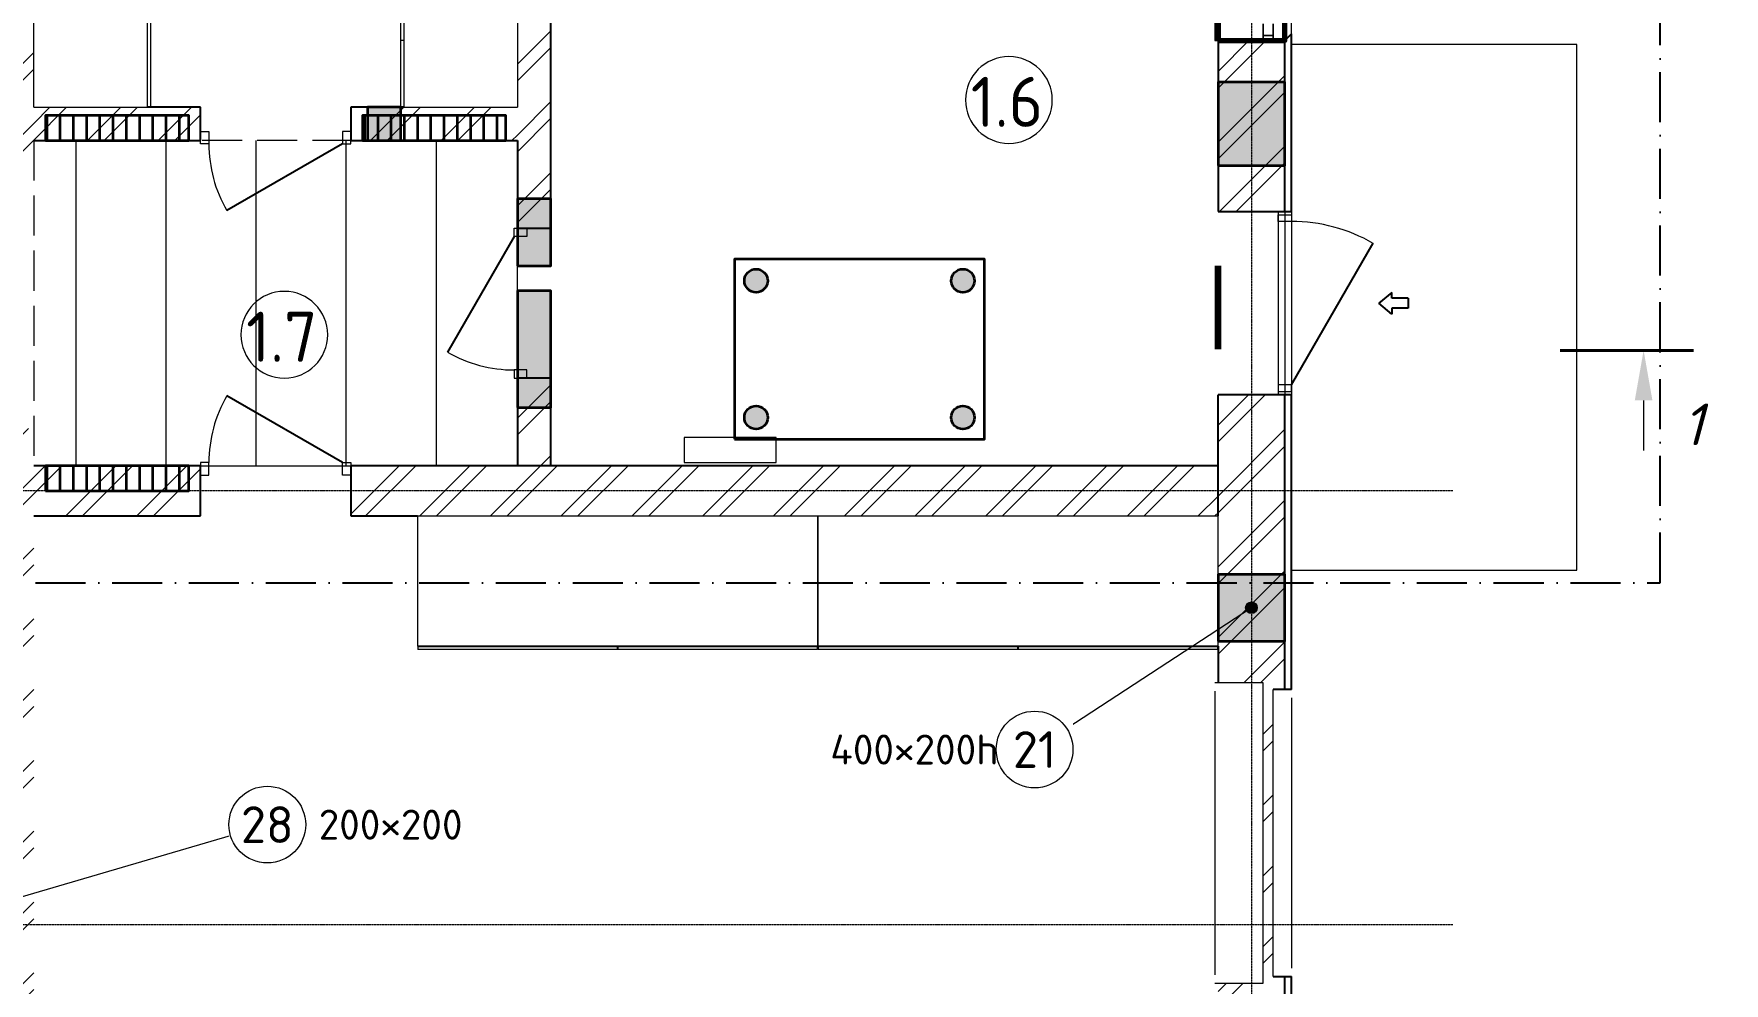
# Model space of a CAD drawing. Header units: millimetres. Extents: x -5016 to 63303, y -6019 to 98943.
# Drawn here: x 12700 to 22834, y 5950 to 11640 of the extents above; entities that cross this region are included whole.
import ezdxf
from ezdxf.enums import TextEntityAlignment as Align

# ---------------------------------------------------------------- set-up
doc = ezdxf.new("R2010")
doc.units = ezdxf.units.MM
for name, pattern in [('ОВ_ШП', [460, 300, -80, 0, -80]), ('ОВ_ШТРИХ', [330, 240, -90]), ('Осевая 12-2-2', [16, 12, -2, 0, -2]), ('Пунктир 2-1_5', [3.5, 2, -1.5])]:
    doc.linetypes.add(name, pattern=pattern)
for name, color, linetype, lineweight in [('A-AREA-IDEN', 8, 'Continuous', 13), ('A-DOOR', 8, 'Continuous', 13), ('A-FLOR', 9, 'Continuous', 13), ('A-GLAZ', 8, 'Continuous', 13), ('A-WALL', 8, 'Continuous', 13), ('A-WALL-PATT', 8, 'Continuous', 13), ('G-ANNO-SYMB', 8, 'Continuous', 13), ('I-FURN', 9, 'Continuous', 13), ('S-GRID', 8, 'Continuous', 13), ('АР_подложка', 8, 'Continuous', 13), ('ТЗ_АР', 5, 'Continuous', 35), ('ТЗ_АР_зоны', 5, 'Continuous', 13), ('ТЗ_АР_марки', 7, 'Continuous', 18), ('ТЗ_контекст', 8, 'Continuous', 18)]:
    doc.layers.add(name, color=color, linetype=linetype, lineweight=lineweight)
doc.styles.add('GOST', font='isocpeur.ttf', dxfattribs={"width": 0.9})
doc.styles.add('GOST Common', font='GOST_Common.ttf', dxfattribs={"height": 300})
doc.styles.add('ISOCPEUR_I', font='isocpeui.ttf', dxfattribs={"height": 250})
pattern_1 = [(45, (0, 0), (-212.132, 212.132), []), (45, (0, 100), (-212.132, 212.132), [])]

# ---------------------------------------------------------------- blocks, each defined once
blk = doc.blocks.new('INT 19 Дверь межкомнатная одностворчатая - 900 х 2370 _800_ Глухое Л-НАР-1569038-Этаж 1 - Планировка')
at = {"layer": 'A-DOOR', "lineweight": 25}
blk.add_line((400, 170), (-293, 570), dxfattribs=at)
at = {"layer": 'A-DOOR'}
for p, q in [((-400, 170), (-450, 170)), ((-450, 170), (-450, 95)), ((-400, 95), (-400, 170)), ((400, 95), (400, 170)), ((400, 170), (450, 170)), ((450, 170), (450, 95)), ((-450, 95), (-400, 95)), ((450, 95), (400, 95))]:
    blk.add_line(p, q, dxfattribs=at)
blk.add_arc((400, 170), 800, 150, 180, dxfattribs=at)
blk = doc.blocks.new('INT 19 Дверь межкомнатная одностворчатая - 900 х 2370 _800_ Глухое Л-НАР-1569067-Этаж 1 - Планировка')
at = {"layer": 'A-DOOR', "lineweight": 25}
blk.add_line((400, 120), (-293, 520), dxfattribs=at)
at = {"layer": 'A-DOOR'}
for p, q in [((-400, 120), (-450, 120)), ((-450, 120), (-450, 45)), ((-400, 45), (-400, 120)), ((400, 45), (400, 120)), ((400, 120), (450, 120)), ((450, 120), (450, 45)), ((-450, 45), (-400, 45)), ((450, 45), (400, 45))]:
    blk.add_line(p, q, dxfattribs=at)
blk.add_arc((400, 120), 800, 150, 180, dxfattribs=at)
blk = doc.blocks.new('INT 18 Шкаф - INT 18 Шкаф-1611660-Этаж 1 - Планировка')
at = {"layer": 'I-FURN'}
for p, q in [((-400, 350), (400, 350)), ((-400, 350), (-400, -330)), ((400, -330), (400, 350)), ((400, -330), (-400, -330)), ((-398.5, -332), (-0.8, -332)), ((-398.5, -332), (-398.5, -350)), ((-0.8, -350), (-398.5, -350)), ((-0.8, -350), (-0.8, -332)), ((0.8, -332), (398.5, -332)), ((0.8, -332), (0.8, -350)), ((398.5, -350), (0.8, -350)), ((398.5, -350), (398.5, -332))]:
    blk.add_line(p, q, dxfattribs=at)
blk = doc.blocks.new('INT 18 Шкаф - INT 18 Шкаф-1564175-Этаж 1 - Планировка')
at = {"layer": 'I-FURN'}
for p, q in [((-1200, 350), (1200, 350)), ((-1200, 350), (-1200, -430)), ((1200, -430), (1200, 350)), ((1200, -430), (-1200, -430)), ((-1198.5, -432), (-0.8, -432)), ((-1198.5, -432), (-1198.5, -450)), ((-0.8, -450), (-1198.5, -450)), ((-0.8, -450), (-0.8, -432)), ((0.8, -432), (1198.5, -432)), ((0.8, -432), (0.8, -450)), ((1198.5, -450), (0.8, -450)), ((1198.5, -450), (1198.5, -432))]:
    blk.add_line(p, q, dxfattribs=at)
blk = doc.blocks.new('INT 19 Дверь входная одностворчатая с остеклением - 1100 х 2480 ОС-Сверху 2-1581826-Этаж 1 - Планировка')
at = {"layer": 'A-DOOR', "lineweight": 25}
for p, q in [((-30, 940), (-30, 842)), ((-30, 940), (0, 940)), ((0, 940), (30, 940)), ((30, 940), (30, 842)), ((-65, 842), (0, 764)), ((-30, 842), (-65, 842)), ((65, 842), (0, 764)), ((30, 842), (65, 842)), ((490, 240), (-359, 730))]:
    blk.add_line(p, q, dxfattribs=at)
at = {"layer": 'A-DOOR'}
for p, q in [((-550, 240), (-530, 240)), ((-550, 240), (-550, 160)), ((-530, 160), (-530, 240)), ((-530, 240), (-490, 240)), ((-530, 160), (-530, 240)), ((-490, 240), (490, 240)), ((-490, 240), (-490, 160)), ((530, 240), (490, 240)), ((490, 240), (490, 160)), ((530, 240), (550, 240)), ((530, 160), (530, 240)), ((530, 160), (530, 240)), ((550, 240), (550, 160)), ((-550, 160), (-530, 160)), ((-490, 160), (-530, 160)), ((-490, 160), (490, 160)), ((490, 160), (530, 160)), ((530, 160), (550, 160))]:
    blk.add_line(p, q, dxfattribs=at)
blk.add_arc((490, 240), 980, 150, 180, dxfattribs=at)
blk = doc.blocks.new('INT 20 Окно Прямоугольник 1ст - INT 20 Окно Прямоугольник 1ст 1000-3000h-1568821-Этаж 1 - Планировка')
at = {"layer": 'A-GLAZ'}
for p, q in [((460, 240), (-460, 240)), ((-500, 130), (-400, 130)), ((-470, 130), (-500, 130)), ((-470, 70), (-470, 130)), ((-400, 130), (-470, 130)), ((-470, 130), (-470, 70)), ((400, 130), (500, 130)), ((470, 130), (400, 130)), ((500, 130), (470, 130)), ((470, 130), (470, 70)), ((470, 70), (470, 130)), ((-500, 70), (-470, 70)), ((-400, 70), (-500, 70)), ((-470, 70), (-400, 70)), ((500, 70), (400, 70)), ((400, 70), (470, 70)), ((470, 70), (500, 70)), ((-500, -200), (-500, -220)), ((500, -220), (500, -200)), ((-500, -220), (500, -220))]:
    blk.add_line(p, q, dxfattribs=at)
blk = doc.blocks.new('INT 20 Откосы окон снаружи Прямоугольник - INT 20 Откосы окон снаружи Прямоугольник-1566578-Этаж 1 - Планировка')
at = {"layer": 'A-WALL', "lineweight": 25}
for p, q in [((-877, 30), (-877, -80)), ((843, -80), (843, 30))]:
    blk.add_line(p, q, dxfattribs=at)
blk = doc.blocks.new('INT 20 Подоконник - Подоконник внутри-1566579-Этаж 1 - Планировка')
at = {"layer": 'A-GLAZ'}
for p, q in [((-950, 0), (-950, -290)), ((850, 0), (-950, 0)), ((850, -290), (850, 0)), ((-900, -290), (800, -290))]:
    blk.add_line(p, q, dxfattribs=at)
blk = doc.blocks.new('INT 20 Подоконник - Подоконник снаружи-1566581-Этаж 1 - Планировка')
at = {"layer": 'A-GLAZ'}
for p, q in [((-910, 0), (-910, 110)), ((-860, 110), (760, 110)), ((810, 110), (810, 0)), ((810, 0), (-910, 0))]:
    blk.add_line(p, q, dxfattribs=at)
blk = doc.blocks.new('INT 19 Дверь межкомнатная одностворчатая - 900 х 2370 _800_ Глухое П-НАР-1569071-Этаж 1 - Планировка')
at = {"layer": 'A-DOOR', "lineweight": 25}
blk.add_line((-400, 120), (293, 520), dxfattribs=at)
at = {"layer": 'A-DOOR'}
for p, q in [((-400, 120), (-450, 120)), ((-450, 120), (-450, 45)), ((-400, 45), (-400, 120)), ((400, 45), (400, 120)), ((400, 120), (450, 120)), ((450, 120), (450, 45)), ((-450, 45), (-400, 45)), ((450, 45), (400, 45))]:
    blk.add_line(p, q, dxfattribs=at)
blk.add_arc((-400, 120), 800, 360, 30, dxfattribs=at)
blk = doc.blocks.new('INT 18 Шкаф - INT 18 Шкаф-1565469-Этаж 1 - Планировка')
at = {"layer": 'I-FURN'}
for p, q in [((-1200, 330), (-1200, -350)), ((-1200, 330), (1200, 330)), ((-1198.5, 350), (-1198.5, 332)), ((-0.8, 332), (-1198.5, 332)), ((-520, 350), (-0.8, 350)), ((-0.8, 332), (-0.8, 350)), ((0.8, 350), (1198.5, 350)), ((0.8, 350), (0.8, 332)), ((1198.5, 332), (0.8, 332)), ((1198.5, 332), (1198.5, 350)), ((1200, -350), (1200, 330)), ((1200, -350), (-1200, -350))]:
    blk.add_line(p, q, dxfattribs=at)
blk = doc.blocks.new('Разрез - Номер сзади-3578-Этаж 1 - Планировка')
at = {"layer": 'G-ANNO-SYMB'}
blk.add_hatch(color=256, dxfattribs=at).paths.add_polyline_path([(2.47, -3), (3, 0), (3.53, -3)])
at = {"layer": 'G-ANNO-SYMB', "lineweight": 40}
blk.add_line((0, 0), (8, 0), dxfattribs=at)
at = {"layer": 'G-ANNO-SYMB'}
blk.add_line((3, -3), (3, -6), dxfattribs=at)
blk = doc.blocks.new('INT Марка помещения - Номер помещения _ Площадь _ Имя-1615504-Этаж 1 - Планировка')
at = {"layer": 'A-AREA-IDEN'}
for start, end in [(360, 180), (180, 360)]:
    blk.add_arc((0, 0), 2.6, start, end, dxfattribs=at)
blk = doc.blocks.new('АР_plan1')
at = {"layer": 'A-WALL-PATT', "lineweight": 9}
h = blk.add_hatch(dxfattribs=at)
h.set_pattern_fill('FP_1', color=256, style=0, pattern_type=2)
h.set_pattern_definition(pattern_1)
h.paths.add_polyline_path([(21968, 5973), (22368, 5973), (22368, 7013), (22298, 7013), (22298, 8733), (22368, 8733), (22368, 10663), (22298, 10663), (22298, 12383), (22368, 12383), (22368, 14148), (21968, 14148), (21968, 12423), (22238, 12423), (22238, 10623), (21968, 10623), (21968, 8773), (22238, 8773), (22238, 6973), (21968, 6973), (21968, 6100)])
h.paths.add_polyline_path([(22368, 15248), (22368, 16273), (21968, 16273), (21968, 15248)])
h.paths.add_polyline_path([(21968, 17273), (22368, 17273), (22368, 18673), (21968, 18673), (21968, 18173)])
h = blk.add_hatch(dxfattribs=at)
h.set_pattern_fill('FP_1', color=256, style=0, pattern_type=2)
h.set_pattern_definition(pattern_1)
h.paths.add_polyline_path([(14868, 5973), (14868, 7373), (14568, 7373), (14568, 5973)])
h.paths.add_polyline_path([(14868, 8273), (14868, 13948), (14568, 13948), (14568, 8273)])
h.paths.add_polyline_path([(14568, 15448), (14868, 15448), (14868, 18273), (14568, 18273), (14568, 15873)])
h = blk.add_hatch(dxfattribs=at)
h.set_pattern_fill('FP_1', color=256, style=0, pattern_type=2)
h.set_pattern_definition(pattern_1)
h.paths.add_polyline_path([(17968, 13723), (17968, 14248), (17768, 14248), (17768, 13723), (17818, 13723)])
h.paths.add_polyline_path([(17768, 15148), (17968, 15148), (17968, 18273), (17768, 18273), (17768, 15673)])
h = blk.add_hatch(dxfattribs=at)
h.set_pattern_fill('FP_1', color=256, style=0, pattern_type=2)
h.set_pattern_definition(pattern_1)
h.paths.add_polyline_path([(17768, 15673), (17768, 15873), (16768, 15873), (16768, 15673), (17088, 15673)])
h.paths.add_polyline_path([(15868, 15673), (15868, 15873), (14868, 15873), (14868, 15673), (15548, 15673)])
h = blk.add_hatch(dxfattribs=at)
h.set_pattern_fill('FP_1', color=256, style=0, pattern_type=2)
h.set_pattern_definition(pattern_1)
h.paths.add_polyline_path([(21968, 13423), (21968, 13723), (16768, 13723), (16768, 13423), (20706, 13423)])
h.paths.add_polyline_path([(15868, 13423), (15868, 13723), (14868, 13723), (14868, 13423), (14930, 13423)])
at = {"layer": 'A-FLOR'}
for p, q in [((24118, 16248), (22408, 16248)), ((24118, 13098), (24118, 16248)), ((15868, 13723), (16768, 13723)), ((22408, 13098), (24118, 13098))]:
    blk.add_line(p, q, dxfattribs=at)
at = {"layer": 'A-WALL', "lineweight": 25}
for p, q in [((17968, 15148), (17968, 18273)), ((21968, 16273), (21968, 15248)), ((22368, 16273), (21968, 16273)), ((22408, 16313), (22368, 16273)), ((22368, 15248), (22368, 16273)), ((22408, 15248), (22408, 16313)), ((15868, 15873), (15548, 15873)), ((15868, 15673), (15868, 15873)), ((17088, 15873), (16768, 15873)), ((16768, 15873), (16768, 15673)), ((14868, 15673), (15868, 15673)), ((16768, 15673), (17768, 15673)), ((17768, 15673), (17768, 15148)), ((21968, 15248), (22408, 15248)), ((17768, 15148), (17968, 15148)), ((17968, 14248), (17768, 14248)), ((17768, 14248), (17768, 13723)), ((17968, 13723), (17968, 14248)), ((22408, 14148), (21968, 14148)), ((21968, 13423), (21968, 14148)), ((22368, 12383), (22368, 14148)), ((22408, 12383), (22408, 14148)), ((15868, 13723), (14868, 13723)), ((15868, 13423), (15868, 13723)), ((21968, 13723), (16768, 13723)), ((16768, 13723), (16768, 13423)), ((14868, 13423), (15868, 13423)), ((16768, 13423), (17168, 13423)), ((21968, 12643), (21968, 12423)), ((22368, 8733), (22368, 10663)), ((22408, 8733), (22408, 10663))]:
    blk.add_line(p, q, dxfattribs=at)
at = {"layer": 'A-WALL'}
for p, q in [((22328, 15248), (22328, 14148)), ((22368, 15248), (22368, 14148)), ((22408, 15248), (22408, 14148))]:
    blk.add_line(p, q, dxfattribs=at)
at = {"layer": 'G-ANNO-SYMB', "linetype": 'Пунктир 2-1_5'}
blk.add_line((24518, 14415), (24819, 14415), dxfattribs=at)
at = {"layer": 'S-GRID', "color": 251, "linetype": 'Осевая 12-2-2', "true_color": 0x646464}
for p, q in [((22168, 22575), (22168, -1346)), ((23376, 13573), (-1176, 13573)), ((23376, 10973), (-1176, 10973))]:
    blk.add_line(p, q, dxfattribs=at)
at = {"layer": 'A-AREA-IDEN', "xscale": 99.99999999999993, "yscale": 99.99999999999993, "zscale": 99.99999999999993}
for p in [(20714, 15916), (16370, 14509)]:
    blk.add_blockref('INT Марка помещения - Номер помещения _ Площадь _ Имя-1615504-Этаж 1 - Планировка', p, dxfattribs=at)
at = {"layer": 'A-DOOR', "lineweight": 25}
for name, p, rotation in [('INT 19 Дверь межкомнатная одностворчатая - 900 х 2370 _800_ Глухое П-НАР-1569071-Этаж 1 - Планировка', (16318, 15773), 180), ('INT 19 Дверь входная одностворчатая с остеклением - 1100 х 2480 ОС-Сверху 2-1581826-Этаж 1 - Планировка', (22168, 14698), 269.9999999999999), ('INT 19 Дверь межкомнатная одностворчатая - 900 х 2370 _800_ Глухое Л-НАР-1569067-Этаж 1 - Планировка', (17868, 14698), 89.9999999999999)]:
    blk.add_blockref(name, p, dxfattribs=dict(at, rotation=rotation))
blk.add_blockref('INT 19 Дверь межкомнатная одностворчатая - 900 х 2370 _800_ Глухое Л-НАР-1569038-Этаж 1 - Планировка', (16318, 13573), dxfattribs=at)
at = {"layer": 'A-GLAZ'}
for name, p, rotation in [('INT 20 Окно Прямоугольник 1ст - INT 20 Окно Прямоугольник 1ст 1000-3000h-1568821-Этаж 1 - Планировка', (22168, 16773), 269.9999999999999), ('INT 20 Подоконник - Подоконник внутри-1566579-Этаж 1 - Планировка', (22238, 11473), 269.9999999999999), ('INT 20 Подоконник - Подоконник снаружи-1566581-Этаж 1 - Планировка', (22298, 11473), 270.0000000000007)]:
    blk.add_blockref(name, p, dxfattribs=dict(at, rotation=rotation))
at = {"layer": 'A-WALL', "lineweight": 25, "rotation": 269.9999999999999}
blk.add_blockref('INT 20 Откосы окон снаружи Прямоугольник - INT 20 Откосы окон снаружи Прямоугольник-1566578-Этаж 1 - Планировка', (22378, 11506), dxfattribs=at)
at = {"layer": 'G-ANNO-SYMB', "extrusion": (0, 0, -1), "xscale": 99.99999999999993, "yscale": 99.99999999999993, "zscale": 99.99999999999993}
blk.add_blockref('Разрез - Номер сзади-3578-Этаж 1 - Планировка', (-24819, 14415), dxfattribs=at)
at = {"layer": 'I-FURN'}
for name, p, rotation in [('INT 18 Шкаф - INT 18 Шкаф-1565469-Этаж 1 - Планировка', (15218, 17073), 270.0000000000002), ('INT 18 Шкаф - INT 18 Шкаф-1611660-Этаж 1 - Планировка', (17418, 16273), 269.9999999999993)]:
    blk.add_blockref(name, p, dxfattribs=dict(at, rotation=rotation))
for p in [(18368, 13073), (20768, 13073)]:
    blk.add_blockref('INT 18 Шкаф - INT 18 Шкаф-1564175-Этаж 1 - Планировка', p, dxfattribs=at)
at = {"layer": 'A-AREA-IDEN', "char_height": 300, "width": 561.18, "attachment_point": 1, "style": 'GOST Common'}
for s, insert in [('1.6', (20485, 16055)), ('1.7', (16141, 14647))]:
    blk.add_mtext(s, dxfattribs=dict(at, insert=insert))
at = {"layer": 'G-ANNO-SYMB', "insert": (24752, 14097), "char_height": 250, "width": 160.34, "attachment_point": 1, "style": 'ISOCPEUR_I', "bg_fill": 3, "box_fill_scale": 0, "bg_fill_color": 256, "bg_fill_true_color": 256, "bg_fill_transparency": 256}
blk.add_mtext('\\fISOCPEUR|b0|i1|c204|p34|;1', dxfattribs=at)

msp = doc.modelspace()

# ---------------------------------------------------------------- block references
at = {"layer": 'АР_подложка'}
msp.add_blockref('АР_plan1', (-2168, -4673), dxfattribs=at)

# ---------------------------------------------------------------- next in the draw order: hatches: boundary and pattern name
at = {"layer": 'ТЗ_АР'}
for points in [[(19800, 10850), (20200, 10850), (20200, 11350), (19800, 11350)], [(14700, 11000), (14900, 11000), (14900, 11200), (14700, 11200)], [(15600, 10250), (15800, 10250), (15800, 10650), (15600, 10650)], [(15600, 9400), (15800, 9400), (15800, 10100), (15600, 10100)], [(19800, 8000), (20200, 8000), (20200, 8400), (19800, 8400)]]:
    msp.add_hatch(color=5, dxfattribs=at).paths.add_polyline_path(points)
h = msp.add_hatch(dxfattribs=at)
h.set_pattern_fill('ANSI31', scale=25, angle=45)
h.paths.add_polyline_path([(12770, 11000), (13630, 11000), (13630, 11150), (12770, 11150)])
h = msp.add_hatch(dxfattribs=at)
h.set_pattern_fill('ANSI31', scale=25, angle=45)
h.paths.add_polyline_path([(14670, 11000), (15530, 11000), (15530, 11150), (14670, 11150)])
h = msp.add_hatch(color=5, dxfattribs=at)
edge = h.paths.add_edge_path()
edge.add_arc((17030, 10160), 70, 0, 360)
h = msp.add_hatch(color=5, dxfattribs=at)
edge = h.paths.add_edge_path()
edge.add_arc((18270, 10160), 70, 0, 360)
h = msp.add_hatch(color=5, dxfattribs=at)
edge = h.paths.add_edge_path()
edge.add_arc((17030, 9340), 70, 0, 360)
h = msp.add_hatch(color=5, dxfattribs=at)
edge = h.paths.add_edge_path()
edge.add_arc((18270, 9340), 70, 0, 360)
h = msp.add_hatch(dxfattribs=at)
h.set_pattern_fill('ANSI31', scale=25, angle=45)
h.paths.add_polyline_path([(12770, 8900), (13630, 8900), (13630, 9050), (12770, 9050)])
at = {"layer": 'ТЗ_АР_зоны'}
h = msp.add_hatch(dxfattribs=at)
h.set_pattern_fill('ANSI31', scale=170, angle=45)
h.paths.add_polyline_path([(12700, 9050), (15600, 9050), (15600, 11000), (12700, 11000)])
at = {"layer": 'ТЗ_АР_марки'}
h = msp.add_hatch(color=7, dxfattribs=at)
edge = h.paths.add_edge_path()
edge.add_arc((20000, 8200), 35, 0, 360)

# ---------------------------------------------------------------- next in the draw order: linework, layer by layer
at = {"layer": 'ТЗ_АР', "lineweight": 70}
msp.add_lwpolyline([(19800, 11600), (20200, 11600), (20200, 12600), (19800, 12600)], close=True, dxfattribs=at)
at = {"layer": 'ТЗ_АР'}
for points in [[(19800, 10850), (20200, 10850), (20200, 11350), (19800, 11350)], [(14700, 11000), (14900, 11000), (14900, 11200), (14700, 11200)], [(15600, 10250), (15800, 10250), (15800, 10650), (15600, 10650)], [(15600, 9400), (15800, 9400), (15800, 10100), (15600, 10100)], [(19800, 8000), (20200, 8000), (20200, 8400), (19800, 8400)]]:
    msp.add_lwpolyline(points, close=True, dxfattribs=at)
at = {"layer": 'ТЗ_АР', "lineweight": 35}
for points in [[(12770, 11000), (13630, 11000), (13630, 11150), (12770, 11150)], [(14670, 11000), (15530, 11000), (15530, 11150), (14670, 11150)], [(16900, 9210), (18400, 9210), (18400, 10290), (16900, 10290)], [(12770, 8900), (13630, 8900), (13630, 9050), (12770, 9050)]]:
    msp.add_lwpolyline(points, close=True, dxfattribs=at)
at = {"layer": 'ТЗ_АР', "lineweight": 100}
msp.add_lwpolyline([(19800, 9750), (19800, 10250)], dxfattribs=at)
at = {"layer": 'ТЗ_АР'}
for centre in [(17030, 10160), (18270, 10160), (17030, 9340), (18270, 9340)]:
    msp.add_circle(centre, 70, dxfattribs=at)
at = {"layer": 'ТЗ_АР_зоны', "linetype": 'ОВ_ШТРИХ'}
msp.add_lwpolyline([(12700, 9050), (15600, 9050), (15600, 11000), (12700, 11000)], close=True, dxfattribs=at)
at = {"layer": 'ТЗ_АР_марки', "linetype": 'ОВ_ШП', "lineweight": 25}
msp.add_lwpolyline([(12250, 8350), (22450, 8350), (22450, 16450), (12250, 16450)], close=True, dxfattribs=at)
at = {"layer": 'ТЗ_АР_марки', "lineweight": 13}
for points in [[(20000, 8200), (18893, 7476)], [(12050, 6300), (13879, 6835)]]:
    msp.add_lwpolyline(points, dxfattribs=at)
at = {"layer": 'ТЗ_АР_марки'}
msp.add_circle((20000, 8200), 35, dxfattribs=at)
at = {"layer": 'ТЗ_контекст'}
msp.add_lwpolyline([(16600, 9070), (17150, 9070), (17150, 9220), (16600, 9220)], close=True, dxfattribs=at)

# ---------------------------------------------------------------- next in the draw order: wipeouts: each hides what was drawn before it
msp.add_wipeout([(17427, 7220), (18410, 7220), (18410, 7480), (17427, 7480)])

# ---------------------------------------------------------------- next in the draw order: wipeouts: each hides what was drawn before it
for points in [[(18470, 7120), (18930, 7120), (18930, 7580), (18470, 7580)], [(13870, 6670), (14330, 6670), (14330, 7130), (13870, 7130)]]:
    msp.add_wipeout(points)

# ---------------------------------------------------------------- next in the draw order: linework, layer by layer
at = {"layer": 'ТЗ_АР_марки', "lineweight": 18}
for centre in [(18700, 7350), (14100, 6900)]:
    msp.add_circle(centre, 230, dxfattribs=at)

# ---------------------------------------------------------------- next in the draw order: texts
at = {"layer": 'ТЗ_АР_марки', "style": 'GOST'}
msp.add_text('400×200h', height=180, dxfattribs=at).set_placement((17475, 7350), align=Align.MIDDLE_LEFT)
for s, p in [('21', (18700, 7350)), ('28', (14100, 6900))]:
    msp.add_text(s, height=220, dxfattribs=at).set_placement(p, align=Align.MIDDLE_CENTER)

# ---------------------------------------------------------------- next in the draw order: wipeouts: each hides what was drawn before it
msp.add_wipeout([(14360, 6770), (15231, 6770), (15231, 7030), (14360, 7030)])

# ---------------------------------------------------------------- next in the draw order: texts
msp.add_text('200×200', height=180, dxfattribs=at).set_placement((14408, 6900), align=Align.MIDDLE_LEFT)

doc.saveas('drawing.dxf')
